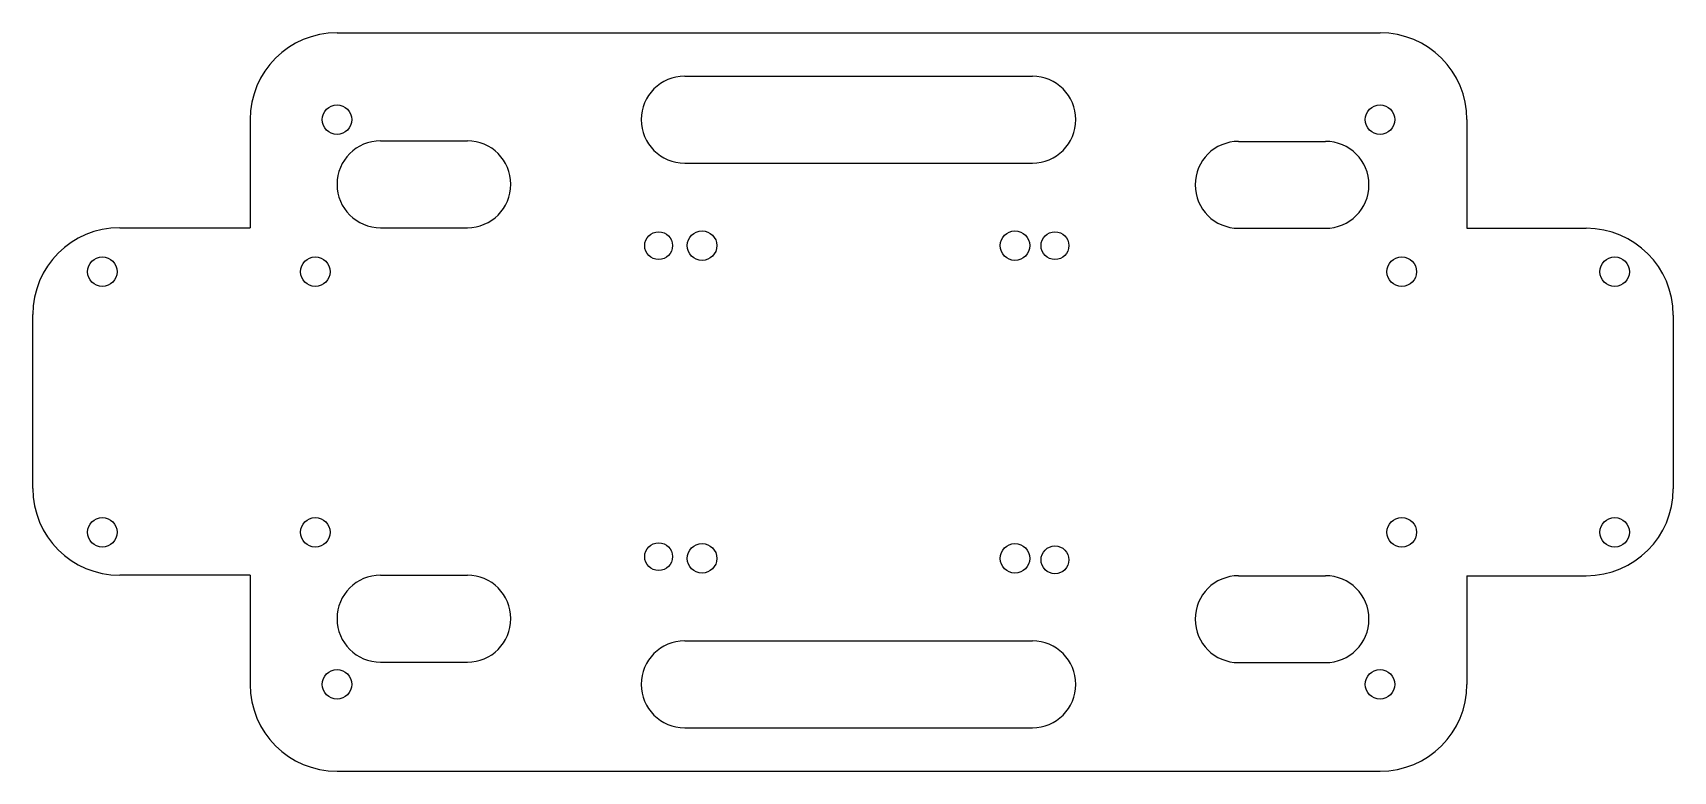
# Model space of a CAD drawing. Header units: millimetres. Extents: x -95 to 94, y -42 to 42.
import ezdxf

# ---------------------------------------------------------------- set-up
doc = ezdxf.new("R2010")
doc.units = ezdxf.units.MM

msp = doc.modelspace()

# ---------------------------------------------------------------- linework, layer by layer
at = {"color": 7, "linetype": 'Continuous', "lineweight": 25}
for p, q in [((-60, 42.5), (60, 42.5)), ((-20, 37.5), (20, 37.5)), ((-70, 32.5), (-70, 20.06)), ((70, 32.5), (70, 20)), ((-55, 30.06), (-45, 30.06)), ((43.73, 30), (53.73, 30)), ((-20, 27.5), (20, 27.5)), ((-85, 20.06), (-70, 20.06)), ((-55, 20.06), (-45, 20.06)), ((43.73, 20), (53.73, 20)), ((70, 20), (83.73, 20)), ((-95, -9.94), (-95, 10.06)), ((93.73, 10), (93.73, -10)), ((-70, -19.94), (-85, -19.94)), ((-70, -19.94), (-70, -32.5)), ((-55, -19.94), (-45, -19.94)), ((43.73, -20), (53.73, -20)), ((70, -20), (83.73, -20)), ((70, -20), (70, -32.5)), ((-20, -27.5), (20, -27.5)), ((-55, -29.94), (-45, -29.94)), ((43.73, -30), (53.73, -30)), ((-20, -37.5), (20, -37.5)), ((-60, -42.5), (60, -42.5))]:
    msp.add_line(p, q, dxfattribs=at)
for centre, radius in [((-60, 32.5), 1.7), ((60, 32.5), 1.7), ((-23, 18), 1.6), ((-18, 18), 1.7), ((18, 18), 1.7), ((22.6, 18), 1.6), ((-87, 15), 1.7), ((-62.5, 15), 1.7), ((62.5, 15), 1.7), ((87, 15), 1.7), ((-87, -15), 1.7), ((-62.5, -15), 1.7), ((62.5, -15), 1.7), ((87, -15), 1.7), ((-23, -17.8), 1.6), ((-18, -18), 1.7), ((18, -18), 1.7), ((22.6, -18.17), 1.6), ((-60, -32.5), 1.7), ((60, -32.5), 1.7)]:
    msp.add_circle(centre, radius, dxfattribs=at)
for centre, radius, start, end in [((-60, 32.5), 10, 90, 180), ((60, 32.5), 10, 0, 90), ((-20, 32.5), 5, 90, 270), ((20, 32.5), 5, 270, 90), ((-55, 25.06), 5, 90, 270), ((-45, 25.06), 5, 270, 90), ((43.73, 25), 5, 90, 270), ((53.73, 25), 5, 270, 90), ((-85, 10.06), 10, 90, 180), ((83.73, 10), 10, 0, 90), ((-85, -9.94), 10, 180, 270), ((83.73, -10), 10, 270, 0), ((-55, -24.94), 5, 90, 270), ((-45, -24.94), 5, 270, 90), ((43.73, -25), 5, 90, 270), ((53.73, -25), 5, 270, 90), ((-20, -32.5), 5, 90, 270), ((20, -32.5), 5, 270, 90), ((-60, -32.5), 10, 180, 270), ((60, -32.5), 10, 270, 0)]:
    msp.add_arc(centre, radius, start, end, dxfattribs=at)

doc.saveas('drawing.dxf')
